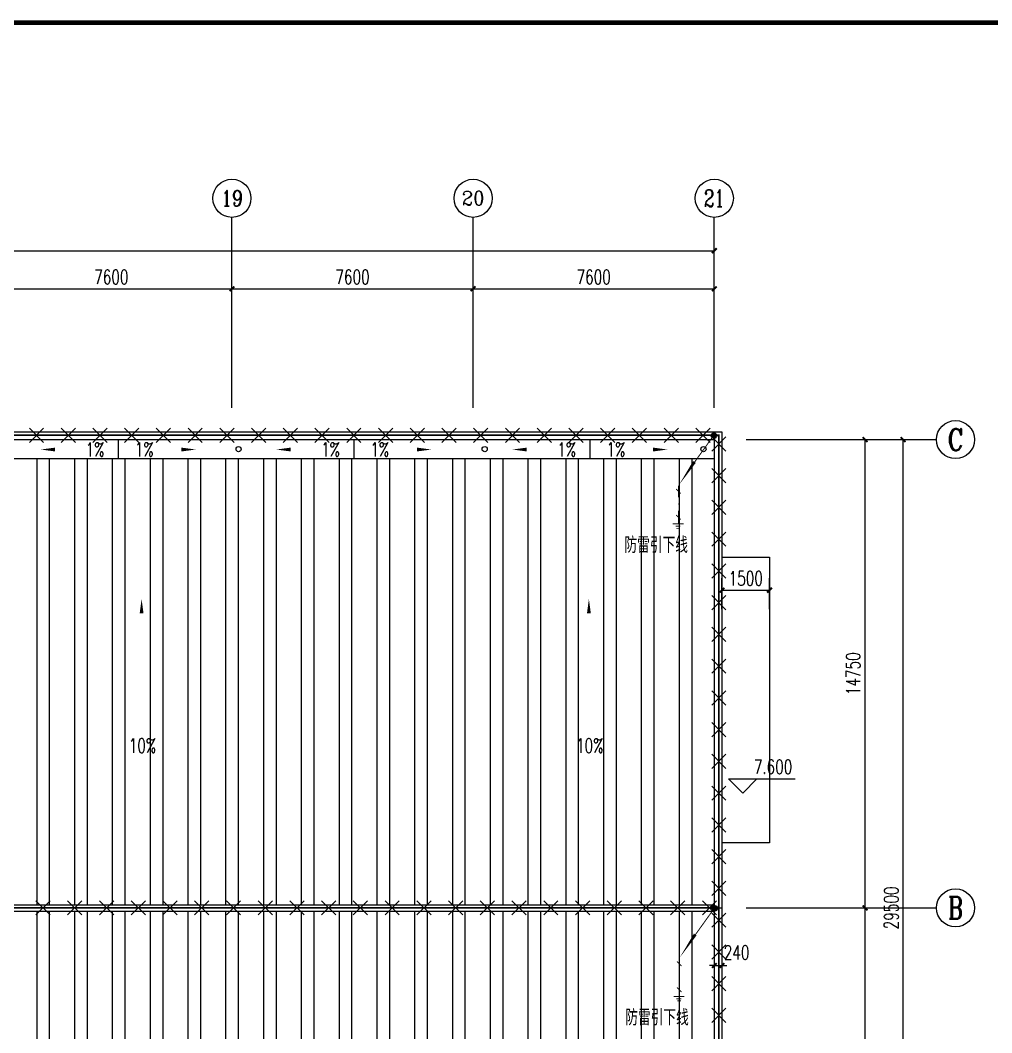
# Model space of a CAD drawing. Extents: x 54907 to 703237, y -798661 to -546661.
# Drawn here: x 201410 to 232022, y -705978 to -674086 of the extents above; entities that cross this region are included whole.
import ezdxf
from ezdxf.enums import TextEntityAlignment as Align

# ---------------------------------------------------------------- set-up
doc = ezdxf.new("R2010")
doc.units = 0
doc.header["$LTSCALE"] = 1000
doc.header["$MEASUREMENT"] = 0
for name, color, linetype in [('AXIS', 3, 'Continuous'), ('AXIS_TEXT', 7, 'Continuous'), ('DIM_ELEV', 3, 'Continuous'), ('DIM_SYMB', 3, 'Continuous'), ('LGT1', 7, 'Continuous'), ('LWIRE', 4, 'Continuous'), ('PUB_DIM', 3, 'Continuous'), ('PUB_TITLE', 4, 'Continuous'), ('WIRE-避雷', 4, 'Continuous'), ('干线', 1, 'Continuous')]:
    doc.layers.add(name, color=color, linetype=linetype)
doc.styles.add('_HZTXT', font='txt.shx', dxfattribs={"width": 0.8, "bigfont": 'hztxt.shx'})
doc.styles.add('_TCH_AXIS', font='COMPLEX', dxfattribs={"bigfont": 'GBCBIG'})
doc.styles.add('_TCH_DIM', font='SIMPLEX', dxfattribs={"bigfont": 'GBCBIG'})
doc.styles.add('_TCH_DIM_T3', font='SIMPLEX', dxfattribs={"width": 0.705882, "bigfont": 'GBCBIG'})
doc.styles.add('COMPLEX', font='COMPLEX')
doc.dimstyles.new('_TCH_ARCH&&150', dxfattribs={"dimtxt": 446.25, "dimasz": 150, "dimexe": 375, "dimexo": 450, "dimgap": 150, "dimtad": 1, "dimdec": 0, "dimzin": 0, "dimdsep": 46, "dimtxsty": '_TCH_DIM_T3', "dimblk": 'ARCHTICK', "dimcen": 0.09, "dimclrt": 7, "dimazin": 2, "dimtfac": 1, "dimtdec": 0, "dimtix": 1, "dimtmove": 2, "dimatfit": 3, "dimldrblk": 'ARCHTICK', "dimfxl": 0, "dimtolj": 1, "dimtzin": 0, "dimarcsym": 0})
pattern_1 = [(90, (-155248.3, -610043.7), (-1190.625, 1e-13), []), (90, (-154851.4, -609646.8), (-1190.625, 1e-13), [])]

# ---------------------------------------------------------------- blocks, each defined once
blk = doc.blocks.new('$TelecSys$00000009')
for p, q in [((-0.5, 0.5), (0.5, -0.5)), ((0.5, 0.5), (-0.5, -0.5))]:
    blk.add_line(p, q)
blk = doc.blocks.new('*X77')
at = {"color": 0, "linetype": 'Continuous'}
for p, q in [((192.59, 446.72), (193.87, 448.01)), ((192.65, 446.36), (194.23, 447.94)), ((192.69, 447.24), (193.35, 447.91)), ((192.79, 446.07), (194.52, 447.8)), ((192.98, 445.84), (194.75, 447.61)), ((193.23, 445.66), (194.93, 447.37)), ((193.53, 445.54), (195.05, 447.06)), ((193.92, 445.51), (195.08, 446.67)), ((194.61, 445.77), (194.82, 445.99))]:
    blk.add_line(p, q, dxfattribs=at)
blk = doc.blocks.new('YIN')
at = {"color": 1, "linetype": 'Continuous'}
blk.add_circle((0, 0.08), 0.875, dxfattribs=at)
at = {"layer": 'LGT1', "color": 1, "linetype": 'Continuous', "const_width": 0.3}
for points in [[(-0.46, -0.38), (-6.95, -9.43)], [(-11.17, -15.63), (-11.17, -15.63), (-11.17, -19.36)], [(-11.88, -16.7), (-10.51, -18.13)], [(-11.17, -21.31), (-11.17, -21.52)], [(-11.88, -24.88), (-10.51, -26.31)], [(-11.17, -23.58), (-11.17, -27.85)], [(-12.96, -27.73), (-9.54, -27.73)], [(-12.08, -28.45), (-10.56, -28.45)], [(-11.82, -29.1), (-10.68, -29.1)]]:
    blk.add_lwpolyline(points, dxfattribs=at)
at = {"layer": 'LGT1', "color": 1, "linetype": 'Continuous'}
blk.add_lwpolyline([(-6.14, -8.19, 1, 0, 0), (-11.11, -15.59, 0, 0, 0)], format="xyseb", dxfattribs=at)
at = {"color": 1, "linetype": 'Continuous', "xscale": 0.7, "yscale": 0.7, "zscale": 0.7}
blk.add_blockref('*X77', (-135.69, -312.65), dxfattribs=at)
blk = doc.blocks.new('A$C62AC0C75')
at = {"color": 1, "linetype": 'Continuous', "xscale": 100, "yscale": 100, "zscale": 100}
blk.add_blockref('YIN', (2770, 3677), dxfattribs=at)
at = {"color": 1, "linetype": 'Continuous', "style": '_HZTXT', "width": 0.8}
blk.add_text('防雷引下线', height=500, dxfattribs=at).set_placement((-50, -8))
blk = doc.blocks.new('A$C60276FF9')
at = {"layer": '干线', "color": 3}
blk.add_blockref('A$C62AC0C75', (0, 0), dxfattribs=at)
blk = doc.blocks.new('_ArchTick')
at = {"color": 0, "linetype": 'ByBlock', "const_width": 0.4}
blk.add_lwpolyline([(-0.5, -0.5), (0.5, 0.5)], dxfattribs=at)
blk = doc.blocks.new('*D241')
at = {"layer": 'Defpoints', "color": 0}
for p in [(223280, -703001), (223520, -703001), (223520, -703860)]:
    blk.add_point(p, dxfattribs=at)
at = {"layer": 'PUB_DIM', "color": 0, "lineweight": -2}
for p, q in [((223280, -703451), (223280, -704235)), ((223520, -703451), (223520, -704235)), ((223280, -703860), (223130, -703860)), ((223280, -703860), (223520, -703860)), ((223520, -703860), (223670, -703860))]:
    blk.add_line(p, q, dxfattribs=at)
at = {"layer": 'PUB_DIM', "color": 0, "lineweight": -2, "xscale": 150, "yscale": 150, "zscale": 150}
blk.add_blockref('_ArchTick', (223280, -703860), dxfattribs=at)
at = {"layer": 'PUB_DIM', "color": 0, "lineweight": -2, "xscale": 150, "yscale": 150, "zscale": 150, "rotation": 180}
blk.add_blockref('_ArchTick', (223520, -703860), dxfattribs=at)
at = {"layer": 'PUB_DIM', "color": 7, "insert": (223982, -703448), "char_height": 446.2, "attachment_point": 5, "style": '_TCH_DIM_T3'}
blk.add_mtext('\\A1;240', dxfattribs=at)
blk = doc.blocks.new('*D248')
at = {"layer": 'Defpoints', "color": 0}
for p in [(225020, -692037), (223520, -693081), (225020, -693081)]:
    blk.add_point(p, dxfattribs=at)
at = {"layer": 'PUB_DIM', "color": 0, "lineweight": -2}
for p, q in [((223520, -692631), (223520, -691662)), ((225020, -692631), (225020, -691662)), ((223520, -692037), (225020, -692037))]:
    blk.add_line(p, q, dxfattribs=at)
at = {"layer": 'PUB_DIM', "color": 0, "lineweight": -2, "xscale": 150, "yscale": 150, "zscale": 150, "rotation": 180}
blk.add_blockref('_ArchTick', (223520, -692037), dxfattribs=at)
at = {"layer": 'PUB_DIM', "color": 0, "lineweight": -2, "xscale": 150, "yscale": 150, "zscale": 150}
blk.add_blockref('_ArchTick', (225020, -692037), dxfattribs=at)
at = {"layer": 'PUB_DIM', "color": 7, "insert": (224270, -691664), "char_height": 446.2, "attachment_point": 5, "style": '_TCH_DIM_T3'}
blk.add_mtext('\\A1;1500', dxfattribs=at)
blk = doc.blocks.new('*D250')
at = {"layer": 'AXIS', "color": 0, "lineweight": -2}
for p, q in [((224730, -702045), (228405, -702045)), ((228030, -716795), (228030, -702045)), ((224730, -716795), (228405, -716795))]:
    blk.add_line(p, q, dxfattribs=at)
at = {"layer": 'Defpoints', "color": 0}
for p in [(224280, -702045), (228030, -702045), (224280, -716795)]:
    blk.add_point(p, dxfattribs=at)
at = {"layer": 'AXIS', "color": 0, "lineweight": -2, "xscale": 150, "yscale": 150, "zscale": 150}
for p, rotation in [((228030, -702045), 90), ((228030, -716795), 270)]:
    blk.add_blockref('_ArchTick', p, dxfattribs=dict(at, rotation=rotation))
at = {"layer": 'AXIS', "color": 7, "insert": (227657, -709420), "char_height": 446.2, "attachment_point": 5, "rotation": 90, "style": '_TCH_DIM_T3'}
blk.add_mtext('\\A1;14750', dxfattribs=at)
blk = doc.blocks.new('*D251')
at = {"layer": 'AXIS', "color": 0, "lineweight": -2}
for p, q in [((224730, -687295), (228405, -687295)), ((228030, -702045), (228030, -687295)), ((224730, -702045), (228405, -702045))]:
    blk.add_line(p, q, dxfattribs=at)
at = {"layer": 'Defpoints', "color": 0}
for p in [(224280, -687295), (228030, -687295), (224280, -702045)]:
    blk.add_point(p, dxfattribs=at)
at = {"layer": 'AXIS', "color": 0, "lineweight": -2, "xscale": 150, "yscale": 150, "zscale": 150}
for p, rotation in [((228030, -687295), 90), ((228030, -702045), 270)]:
    blk.add_blockref('_ArchTick', p, dxfattribs=dict(at, rotation=rotation))
at = {"layer": 'AXIS', "color": 7, "insert": (227657, -694670), "char_height": 446.2, "attachment_point": 5, "rotation": 90, "style": '_TCH_DIM_T3'}
blk.add_mtext('\\A1;14750', dxfattribs=at)
blk = doc.blocks.new('*D252')
at = {"layer": 'AXIS', "color": 0, "lineweight": -2}
for p, q in [((224730, -687295), (229605, -687295)), ((229230, -716795), (229230, -687295)), ((224730, -716795), (229605, -716795))]:
    blk.add_line(p, q, dxfattribs=at)
at = {"layer": 'Defpoints', "color": 0}
for p in [(224280, -687295), (229230, -687295), (224280, -716795)]:
    blk.add_point(p, dxfattribs=at)
at = {"layer": 'AXIS', "color": 0, "lineweight": -2, "xscale": 150, "yscale": 150, "zscale": 150}
for p, rotation in [((229230, -687295), 90), ((229230, -716795), 270)]:
    blk.add_blockref('_ArchTick', p, dxfattribs=dict(at, rotation=rotation))
at = {"layer": 'AXIS', "color": 7, "insert": (228857, -702045), "char_height": 446.2, "attachment_point": 5, "rotation": 90, "style": '_TCH_DIM_T3'}
blk.add_mtext('\\A1;29500', dxfattribs=at)
blk = doc.blocks.new('*D273')
at = {"layer": 'AXIS', "color": 0, "lineweight": -2}
for p, q in [((200480, -685845), (200480, -682170)), ((208080, -685845), (208080, -682170)), ((200480, -682545), (208080, -682545))]:
    blk.add_line(p, q, dxfattribs=at)
at = {"layer": 'Defpoints', "color": 0}
for p in [(208080, -682545), (200480, -686295), (208080, -686295)]:
    blk.add_point(p, dxfattribs=at)
at = {"layer": 'AXIS', "color": 0, "lineweight": -2, "xscale": 150, "yscale": 150, "zscale": 150, "rotation": 180}
blk.add_blockref('_ArchTick', (200480, -682545), dxfattribs=at)
at = {"layer": 'AXIS', "color": 0, "lineweight": -2, "xscale": 150, "yscale": 150, "zscale": 150}
blk.add_blockref('_ArchTick', (208080, -682545), dxfattribs=at)
at = {"layer": 'AXIS', "color": 7, "insert": (204280, -682172), "char_height": 446.2, "attachment_point": 5, "style": '_TCH_DIM_T3'}
blk.add_mtext('\\A1;7600', dxfattribs=at)
blk = doc.blocks.new('*D274')
at = {"layer": 'AXIS', "color": 0, "lineweight": -2}
for p, q in [((208080, -685845), (208080, -682170)), ((215680, -685845), (215680, -682170)), ((208080, -682545), (215680, -682545))]:
    blk.add_line(p, q, dxfattribs=at)
at = {"layer": 'Defpoints', "color": 0}
for p in [(215680, -682545), (208080, -686295), (215680, -686295)]:
    blk.add_point(p, dxfattribs=at)
at = {"layer": 'AXIS', "color": 0, "lineweight": -2, "xscale": 150, "yscale": 150, "zscale": 150, "rotation": 180}
blk.add_blockref('_ArchTick', (208080, -682545), dxfattribs=at)
at = {"layer": 'AXIS', "color": 0, "lineweight": -2, "xscale": 150, "yscale": 150, "zscale": 150}
blk.add_blockref('_ArchTick', (215680, -682545), dxfattribs=at)
at = {"layer": 'AXIS', "color": 7, "insert": (211880, -682172), "char_height": 446.2, "attachment_point": 5, "style": '_TCH_DIM_T3'}
blk.add_mtext('\\A1;7600', dxfattribs=at)
blk = doc.blocks.new('*D275')
at = {"layer": 'AXIS', "color": 0, "lineweight": -2}
for p, q in [((215680, -685845), (215680, -682170)), ((223280, -685845), (223280, -682170)), ((215680, -682545), (223280, -682545))]:
    blk.add_line(p, q, dxfattribs=at)
at = {"layer": 'Defpoints', "color": 0}
for p in [(223280, -682545), (215680, -686295), (223280, -686295)]:
    blk.add_point(p, dxfattribs=at)
at = {"layer": 'AXIS', "color": 0, "lineweight": -2, "xscale": 150, "yscale": 150, "zscale": 150, "rotation": 180}
blk.add_blockref('_ArchTick', (215680, -682545), dxfattribs=at)
at = {"layer": 'AXIS', "color": 0, "lineweight": -2, "xscale": 150, "yscale": 150, "zscale": 150}
blk.add_blockref('_ArchTick', (223280, -682545), dxfattribs=at)
at = {"layer": 'AXIS', "color": 7, "insert": (219480, -682172), "char_height": 446.2, "attachment_point": 5, "style": '_TCH_DIM_T3'}
blk.add_mtext('\\A1;7600', dxfattribs=at)
blk = doc.blocks.new('*D276')
at = {"layer": 'AXIS', "color": 0, "lineweight": -2}
for p, q in [((71280, -685845), (71280, -680970)), ((223280, -685845), (223280, -680970)), ((71280, -681345), (223280, -681345))]:
    blk.add_line(p, q, dxfattribs=at)
at = {"layer": 'Defpoints', "color": 0}
for p in [(223280, -681345), (71280, -686295), (223280, -686295)]:
    blk.add_point(p, dxfattribs=at)
at = {"layer": 'AXIS', "color": 0, "lineweight": -2, "xscale": 150, "yscale": 150, "zscale": 150, "rotation": 180}
blk.add_blockref('_ArchTick', (71280, -681345), dxfattribs=at)
at = {"layer": 'AXIS', "color": 0, "lineweight": -2, "xscale": 150, "yscale": 150, "zscale": 150}
blk.add_blockref('_ArchTick', (223280, -681345), dxfattribs=at)
at = {"layer": 'AXIS', "color": 7, "insert": (147280, -680972), "char_height": 446.2, "attachment_point": 5, "style": '_TCH_DIM_T3'}
blk.add_mtext('\\A1;152000', dxfattribs=at)
blk = doc.blocks.new('_AXISO')
blk.add_circle((0, 0), 0.5)
at = {"layer": 'AXIS_TEXT', "style": 'COMPLEX', "width": 1.041667}
blk.add_attdef('A', text='', height=0.56, dxfattribs=at).set_placement((-0.25, -0.28), (0.25, -0.28), align=Align.FIT)

msp = doc.modelspace()

# ---------------------------------------------------------------- hatches: boundary and pattern name
h = msp.add_hatch()
h.set_pattern_fill('ANSI32', color=146, scale=250, angle=45, style=0)
h.set_pattern_definition(pattern_1)
h.paths.add_polyline_path([(78880.3, -687894.7), (70210.2, -687894.7), (70730.4, -701944.7), (78880.3, -701944.7)])
h.paths.add_polyline_path([(86480.3, -687894.7), (78880.3, -687894.7), (78880.3, -701944.7), (86480.3, -701944.7)])
h.paths.add_polyline_path([(94080.3, -687894.7), (86480.3, -687894.7), (86480.3, -701944.7), (94080.3, -701944.7)])
h.paths.add_polyline_path([(101680.3, -687894.7), (94080.3, -687894.7), (94080.3, -701944.7), (101680.3, -701944.7)])
h.paths.add_polyline_path([(109280.3, -687894.7), (101680.3, -687894.7), (101680.3, -701944.7), (109280.3, -701944.7)])
h.paths.add_polyline_path([(116880.3, -687894.7), (109280.3, -687894.7), (109280.3, -701944.7), (116880.3, -701944.7)])
h.paths.add_polyline_path([(124480.3, -687894.7), (116880.3, -687894.7), (116880.3, -701944.7), (124480.3, -701944.7)])
h.paths.add_polyline_path([(132080.3, -687894.7), (124480.3, -687894.7), (124480.3, -701944.7), (132080.3, -701944.7)])
h.paths.add_polyline_path([(139680.3, -687894.7), (132080.3, -687894.7), (132080.3, -701944.7), (139680.3, -701944.7)])
h.paths.add_polyline_path([(147280.3, -687894.7), (139680.3, -687894.7), (139680.3, -701944.7), (147280.3, -701944.7)])
h.paths.add_polyline_path([(154880.3, -687894.7), (147280.3, -687894.7), (147280.3, -701944.7), (154880.3, -701944.7)])
h.paths.add_polyline_path([(223280.3, -687894.7), (154880.3, -687894.7), (154880.3, -701944.7), (223280.3, -701944.7)])
h = msp.add_hatch()
h.set_pattern_fill('ANSI32', color=146, scale=250, angle=45, style=0)
h.set_pattern_definition(pattern_1)
h.paths.add_polyline_path([(215680.3, -716194.7), (223280.3, -716194.7), (223280.3, -702144.7), (215680.3, -702144.7)])
h.paths.add_polyline_path([(208080.3, -716194.7), (215680.3, -716194.7), (215680.3, -702144.7), (208080.3, -702144.7)])
h.paths.add_polyline_path([(200480.3, -716194.7), (208080.3, -716194.7), (208080.3, -702144.7), (200480.3, -702144.7)])
h.paths.add_polyline_path([(170080.3, -716194.7), (177680.3, -716194.7), (177680.3, -702144.7), (170080.3, -702144.7)])
h.paths.add_polyline_path([(162480.3, -716194.7), (170080.3, -716194.7), (170080.3, -702144.7), (162480.3, -702144.7)])
h.paths.add_polyline_path([(154880.3, -716194.7), (162480.3, -716194.7), (162480.3, -702144.7), (154880.3, -702144.7)])
h.paths.add_polyline_path([(147280.3, -716194.7), (154880.3, -716194.7), (154880.3, -702144.7), (147280.3, -702144.7)])
h.paths.add_polyline_path([(139680.3, -716194.7), (147280.3, -716194.7), (147280.3, -702144.7), (139680.3, -702144.7)])
h.paths.add_polyline_path([(132080.3, -716194.7), (139680.3, -716194.7), (139680.3, -702144.7), (132080.3, -702144.7)])
h.paths.add_polyline_path([(124480.3, -716194.7), (132080.3, -716194.7), (132080.3, -702144.7), (124480.3, -702144.7)])
h.paths.add_polyline_path([(116880.3, -716194.7), (124480.3, -716194.7), (124480.3, -702144.7), (116880.3, -702144.7)])
h.paths.add_polyline_path([(109280.3, -716194.7), (116880.3, -716194.7), (116880.3, -702144.7), (109280.3, -702144.7)])
h.paths.add_polyline_path([(101680.3, -716194.7), (109280.3, -716194.7), (109280.3, -702144.7), (101680.3, -702144.7)])
h.paths.add_polyline_path([(94080.3, -716194.7), (101680.3, -716194.7), (101680.3, -702144.7), (94080.3, -702144.7)])
h.paths.add_polyline_path([(86480.3, -716194.7), (94080.3, -716194.7), (94080.3, -702144.7), (86480.3, -702144.7)])
h.paths.add_polyline_path([(78880.3, -716194.7), (86480.3, -716194.7), (86480.3, -702144.7), (78880.3, -702144.7)])
h.paths.add_polyline_path([(185160.3, -716194.7), (185160.3, -702144.7), (177680.3, -702144.7), (177680.3, -716194.7)])
h.paths.add_polyline_path([(185400.3, -716194.7), (185400.3, -702184.7), (192880.3, -702184.7), (192880.3, -702144.7), (185280.3, -702144.7), (185280.3, -716194.7)])
h.paths.add_polyline_path([(192880.3, -702184.7), (200360.3, -702184.7), (200360.3, -716194.7), (200480.3, -716194.7), (200480.3, -702144.7), (192880.3, -702144.7)])

# ---------------------------------------------------------------- linework, layer by layer
for p, q in [((70179.1, -687054.7), (223520.3, -687054.7)), ((223280.3, -687054.7), (223280.3, -717034.7)), ((223520.3, -687054.7), (223520.3, -717034.7)), ((70179.1, -687294.7), (223280.3, -687294.7)), ((204500.8, -687294.7), (204500.8, -687894.7)), ((211921.6, -687294.7), (211921.6, -687894.7)), ((219362.8, -687294.7), (219362.8, -687894.7)), ((70179.1, -687894.7), (223280.3, -687894.7)), ((70734.1, -701944.7), (223280.3, -701944.7)), ((200600.3, -702044.7), (223520.3, -702044.7)), ((200600.3, -702144.7), (223280.3, -702144.7))]:
    msp.add_line(p, q)
msp.add_lwpolyline([(223520.3, -690994.7), (225020.3, -690994.7), (225020.3, -699994.7), (223520.3, -699994.7)])
at = {"color": 0}
for centre in [(208291, -687596), (216045.1, -687596), (222938.3, -687596)]:
    msp.add_circle(centre, 81, dxfattribs=at)
at = {"layer": 'AXIS'}
for p, q in [((208080.3, -686294.7), (208080.3, -680294.7)), ((215680.3, -686294.7), (215680.3, -680294.7)), ((223280.3, -686294.7), (223280.3, -680294.7)), ((224280.3, -687294.7), (230280.3, -687294.7)), ((224280.3, -702044.7), (230280.3, -702044.7))]:
    msp.add_line(p, q, dxfattribs=at)
at = {"layer": 'DIM_ELEV'}
for p, q in [((224174.7, -698430.7), (223724.7, -697980.7)), ((223724.7, -697980.7), (225827.5, -697980.7)), ((224174.7, -698430.7), (224624.7, -697980.7))]:
    msp.add_line(p, q, dxfattribs=at)
at = {"layer": 'DIM_SYMB'}
for points in [[(203312.4, -687608, 0, 0, 0), (202060.4, -687608, 0, 120, 0), (202510.4, -687608, 0, 0, 0)], [(205689.2, -687608, 0, 0, 0), (206941.2, -687608, 0, 120, 0), (206491.2, -687608, 0, 0, 0)], [(210733.2, -687608, 0, 0, 0), (209481.2, -687608, 0, 120, 0), (209931.2, -687608, 0, 0, 0)], [(213110, -687608, 0, 0, 0), (214362, -687608, 0, 120, 0), (213912, -687608, 0, 0, 0)], [(218174.4, -687608, 0, 0, 0), (216922.4, -687608, 0, 120, 0), (217372.4, -687608, 0, 0, 0)], [(220551.2, -687608, 0, 0, 0), (221803.2, -687608, 0, 120, 0), (221353.2, -687608, 0, 0, 0)], [(205234.2, -696555.1, 0, 0, 0), (205234.2, -692314.1, 0, 120, 0), (205234.2, -692764.1, 0, 0, 0)], [(219328.2, -696555.1, 0, 0, 0), (219328.2, -692314.1, 0, 120, 0), (219328.2, -692764.1, 0, 0, 0)]]:
    msp.add_lwpolyline(points, format="xyseb", dxfattribs=at)
at = {"layer": 'PUB_TITLE', "const_width": 150}
msp.add_lwpolyline([(58806.6, -734161.4), (254256.6, -734161.4), (254256.6, -674161.4), (58806.6, -674161.4)], close=True, dxfattribs=at)
at = {"layer": 'WIRE-避雷', "linetype": 'Continuous', "const_width": 52.5}
for points in [[(71191.2, -716931.6), (223421.7, -716931.6), (223421.7, -687156.4), (70067.3, -687159.3)], [(70629.2, -702044.7), (223421.7, -702044)]]:
    msp.add_lwpolyline(points, dxfattribs=at)

# ---------------------------------------------------------------- block references
at = {"layer": 'AXIS'}
ref = msp.add_blockref('_AXISO', (208080.3, -679694.7), dxfattribs=dict(at, xscale=1200, yscale=1200, zscale=1200))
ref.add_attrib('A', '19', dxfattribs={"layer": 'AXIS_TEXT', "height": 492.67, "style": '_TCH_AXIS'}).set_placement((207740.1, -679941), (208420.4, -679941), align=Align.FIT)
ref = msp.add_blockref('_AXISO', (215680.3, -679694.7), dxfattribs=dict(at, xscale=1200, yscale=1200, zscale=1200))
ref.add_attrib('A', '20', dxfattribs={"layer": 'AXIS_TEXT', "height": 441.41, "style": '_TCH_AXIS'}).set_placement((215322.9, -679915.4), (216037.6, -679915.4), align=Align.FIT)
ref = msp.add_blockref('_AXISO', (223280.3, -679694.7), dxfattribs=dict(at, xscale=1200, yscale=1200, zscale=1200))
ref.add_attrib('A', '21', dxfattribs={"layer": 'AXIS_TEXT', "height": 540.28, "style": '_TCH_AXIS', "width": 0.862069}).set_placement((222958.7, -679964.8), (223601.9, -679964.8), align=Align.FIT)
ref = msp.add_blockref('_AXISO', (230880.3, -687294.7), dxfattribs=dict(at, xscale=1200, yscale=1200, zscale=1200))
ref.add_attrib('A', 'C', dxfattribs={"layer": 'AXIS_TEXT', "height": 683.5, "style": '_TCH_AXIS'}).set_placement((230636.1, -687636.4), (231124.4, -687636.4), align=Align.FIT)
ref = msp.add_blockref('_AXISO', (230880.3, -702044.7), dxfattribs=dict(at, xscale=1200, yscale=1200, zscale=1200))
ref.add_attrib('A', 'B', dxfattribs={"layer": 'AXIS_TEXT', "height": 698.9, "style": '_TCH_AXIS', "width": 0.823529}).set_placement((230647.3, -702394.1), (231113.2, -702394.1), align=Align.FIT)
at = {"layer": 'LWIRE', "yscale": 450, "zscale": 450}
for p, xscale, rotation in [((201921.7, -687156.8), 449.9999999999999, 180.0010883605378), ((202921.7, -687156.8), 449.9999999999999, 180.0010883605378), ((203921.7, -687156.8), 449.9999999999999, 180.0010883605378), ((204921.7, -687156.7), 449.9999999999999, 180.0010883605378), ((205921.7, -687156.7), 449.9999999999999, 180.0010883605378), ((206921.7, -687156.7), 449.9999999999999, 180.0010883605378), ((207921.7, -687156.7), 449.9999999999999, 180.0010883605378), ((208921.7, -687156.7), 449.9999999999999, 180.0010883605378), ((209921.7, -687156.6), 449.9999999999999, 180.0010883605378), ((210921.7, -687156.6), 449.9999999999999, 180.0010883605378), ((211921.7, -687156.6), 449.9999999999999, 180.0010883605378), ((212921.7, -687156.6), 449.9999999999999, 180.0010883605378), ((213921.7, -687156.6), 449.9999999999999, 180.0010883605378), ((214921.7, -687156.6), 449.9999999999999, 180.0010883605378), ((215921.7, -687156.5), 449.9999999999999, 180.0010883605378), ((216921.7, -687156.5), 449.9999999999999, 180.0010883605378), ((217921.7, -687156.5), 449.9999999999999, 180.0010883605378), ((218921.7, -687156.5), 449.9999999999999, 180.0010883605378), ((219921.7, -687156.5), 449.9999999999999, 180.0010883605378), ((220921.7, -687156.4), 449.9999999999999, 180.0010883605378), ((221921.7, -687156.4), 449.9999999999999, 180.0010883605378), ((222921.7, -687156.4), 449.9999999999999, 180.0010883605378), ((223421.7, -687431.6), 450, 90), ((223421.7, -688431.6), 450, 90), ((223421.7, -689431.6), 450, 90), ((223421.7, -690431.6), 450, 90), ((223421.7, -691431.6), 450, 90), ((223421.7, -692431.6), 450, 90), ((223421.7, -693431.6), 450, 90), ((223421.7, -694431.6), 450, 90), ((223421.7, -695431.6), 450, 90), ((223421.7, -696431.6), 450, 90), ((223421.7, -697431.6), 450, 90), ((223421.7, -698431.6), 450, 90), ((223421.7, -699431.6), 450, 90), ((223421.7, -700431.6), 450, 90), ((223421.7, -701431.6), 450, 90), ((202129.2, -702044.1), 449.9999999999999, 0.0002498998112633241), ((203129.2, -702044.1), 449.9999999999999, 0.0002498998112633241), ((204129.2, -702044.1), 449.9999999999999, 0.0002498998112633241), ((205129.2, -702044.1), 449.9999999999999, 0.0002498998112633241), ((206129.2, -702044.1), 449.9999999999999, 0.0002498998112633241), ((207129.2, -702044.1), 449.9999999999999, 0.0002498998112633241), ((208129.2, -702044.1), 449.9999999999999, 0.0002498998112633241), ((209129.2, -702044), 449.9999999999999, 0.0002498998112633241), ((210129.2, -702044), 449.9999999999999, 0.0002498998112633241), ((211129.2, -702044), 449.9999999999999, 0.0002498998112633241), ((212129.2, -702044), 449.9999999999999, 0.0002498998112633241), ((213129.2, -702044), 449.9999999999999, 0.0002498998112633241), ((214129.2, -702044), 449.9999999999999, 0.0002498998112633241), ((215129.2, -702044), 449.9999999999999, 0.0002498998112633241), ((216129.2, -702044), 449.9999999999999, 0.0002498998112633241), ((217129.2, -702044), 449.9999999999999, 0.0002498998112633241), ((218129.2, -702044), 449.9999999999999, 0.0002498998112633241), ((219129.2, -702044), 449.9999999999999, 0.0002498998112633241), ((220129.2, -702044), 449.9999999999999, 0.0002498998112633241), ((221129.2, -702044), 449.9999999999999, 0.0002498998112633241), ((222129.2, -702044), 449.9999999999999, 0.0002498998112633241), ((223129.2, -702044), 449.9999999999999, 0.0002498998112633241), ((223421.7, -702431.6), 450, 90), ((223421.7, -703431.6), 450, 90), ((223421.7, -704431.6), 450, 90), ((223421.7, -705431.6), 450, 90)]:
    msp.add_blockref('$TelecSys$00000009', p, dxfattribs=dict(at, xscale=xscale, rotation=rotation))
at = {"layer": '干线', "color": 1}
for p in [(220498, -690856.8), (220523.9, -705741.5)]:
    msp.add_blockref('A$C60276FF9', p, dxfattribs=at)

# ---------------------------------------------------------------- texts
at = {"layer": 'DIM_ELEV', "color": 7, "style": '_TCH_DIM', "width": 0.705882}
msp.add_text('7.600', height=446.25, dxfattribs=at).set_placement((224522.5, -697823.2))
at = {"layer": 'DIM_SYMB', "color": 7, "style": '_TCH_DIM', "width": 0.705882}
for s, p in [('1%%%', (203469.9, -687831.1)), ('1%%%', (205021.7, -687831.1)), ('1%%%', (210890.7, -687831.1)), ('1%%%', (212442.5, -687831.1)), ('1%%%', (218331.9, -687831.1)), ('1%%%', (219883.7, -687831.1)), ('10%%%', (204829.2, -697158.8)), ('10%%%', (218923.2, -697158.8))]:
    msp.add_text(s, height=446.25, dxfattribs=at).set_placement(p)

# ---------------------------------------------------------------- dimensions: what is measured, and where the dimension line sits
at = {"layer": 'AXIS'}
for p1, p2, distance, picture, middle in [((71280.3, -686294.7), (223280.3, -686294.7), 4950, '*D276', (147280.3, -680971.5)), ((200480.3, -686294.7), (208080.3, -686294.7), 3750, '*D273', (204280.3, -682171.5)), ((208080.3, -686294.7), (215680.3, -686294.7), 3750, '*D274', (211880.3, -682171.5)), ((215680.3, -686294.7), (223280.3, -686294.7), 3750, '*D275', (219480.3, -682171.5)), ((224280.3, -702044.7), (224280.3, -687294.7), -3750, '*D251', (227657.1, -694669.7)), ((224280.3, -716794.7), (224280.3, -687294.7), -4950, '*D252', (228857.1, -702044.7)), ((224280.3, -716794.7), (224280.3, -702044.7), -3750, '*D250', (227657.1, -709419.7))]:
    dim = msp.add_aligned_dim(p1=p1, p2=p2, distance=distance, dimstyle='_TCH_ARCH&&150', dxfattribs=at)
    dim.commit()
    dim.dimension.update_dxf_attribs({"geometry": picture, "text_midpoint": middle})
at = {"layer": 'PUB_DIM'}
dim = msp.add_aligned_dim(p1=(223520.3, -693080.6), p2=(225020.3, -693080.6), distance=1043.5, dimstyle='_TCH_ARCH&&150', dxfattribs=at)
dim.commit()
dim.dimension.update_dxf_attribs({"geometry": '*D248', "text_midpoint": (224270.3, -691664)})
dim = msp.add_linear_dim(base=(223520.3, -703860.2), p1=(223280.3, -703000.8), p2=(223520.3, -703000.8), angle=0, dimstyle='_TCH_ARCH&&150', dxfattribs=at)
dim.commit()
dim.dimension.update_dxf_attribs({"geometry": '*D241', "text_midpoint": (223982.5, -703447.7), "dimtype": 129})

doc.saveas('drawing.dxf')
